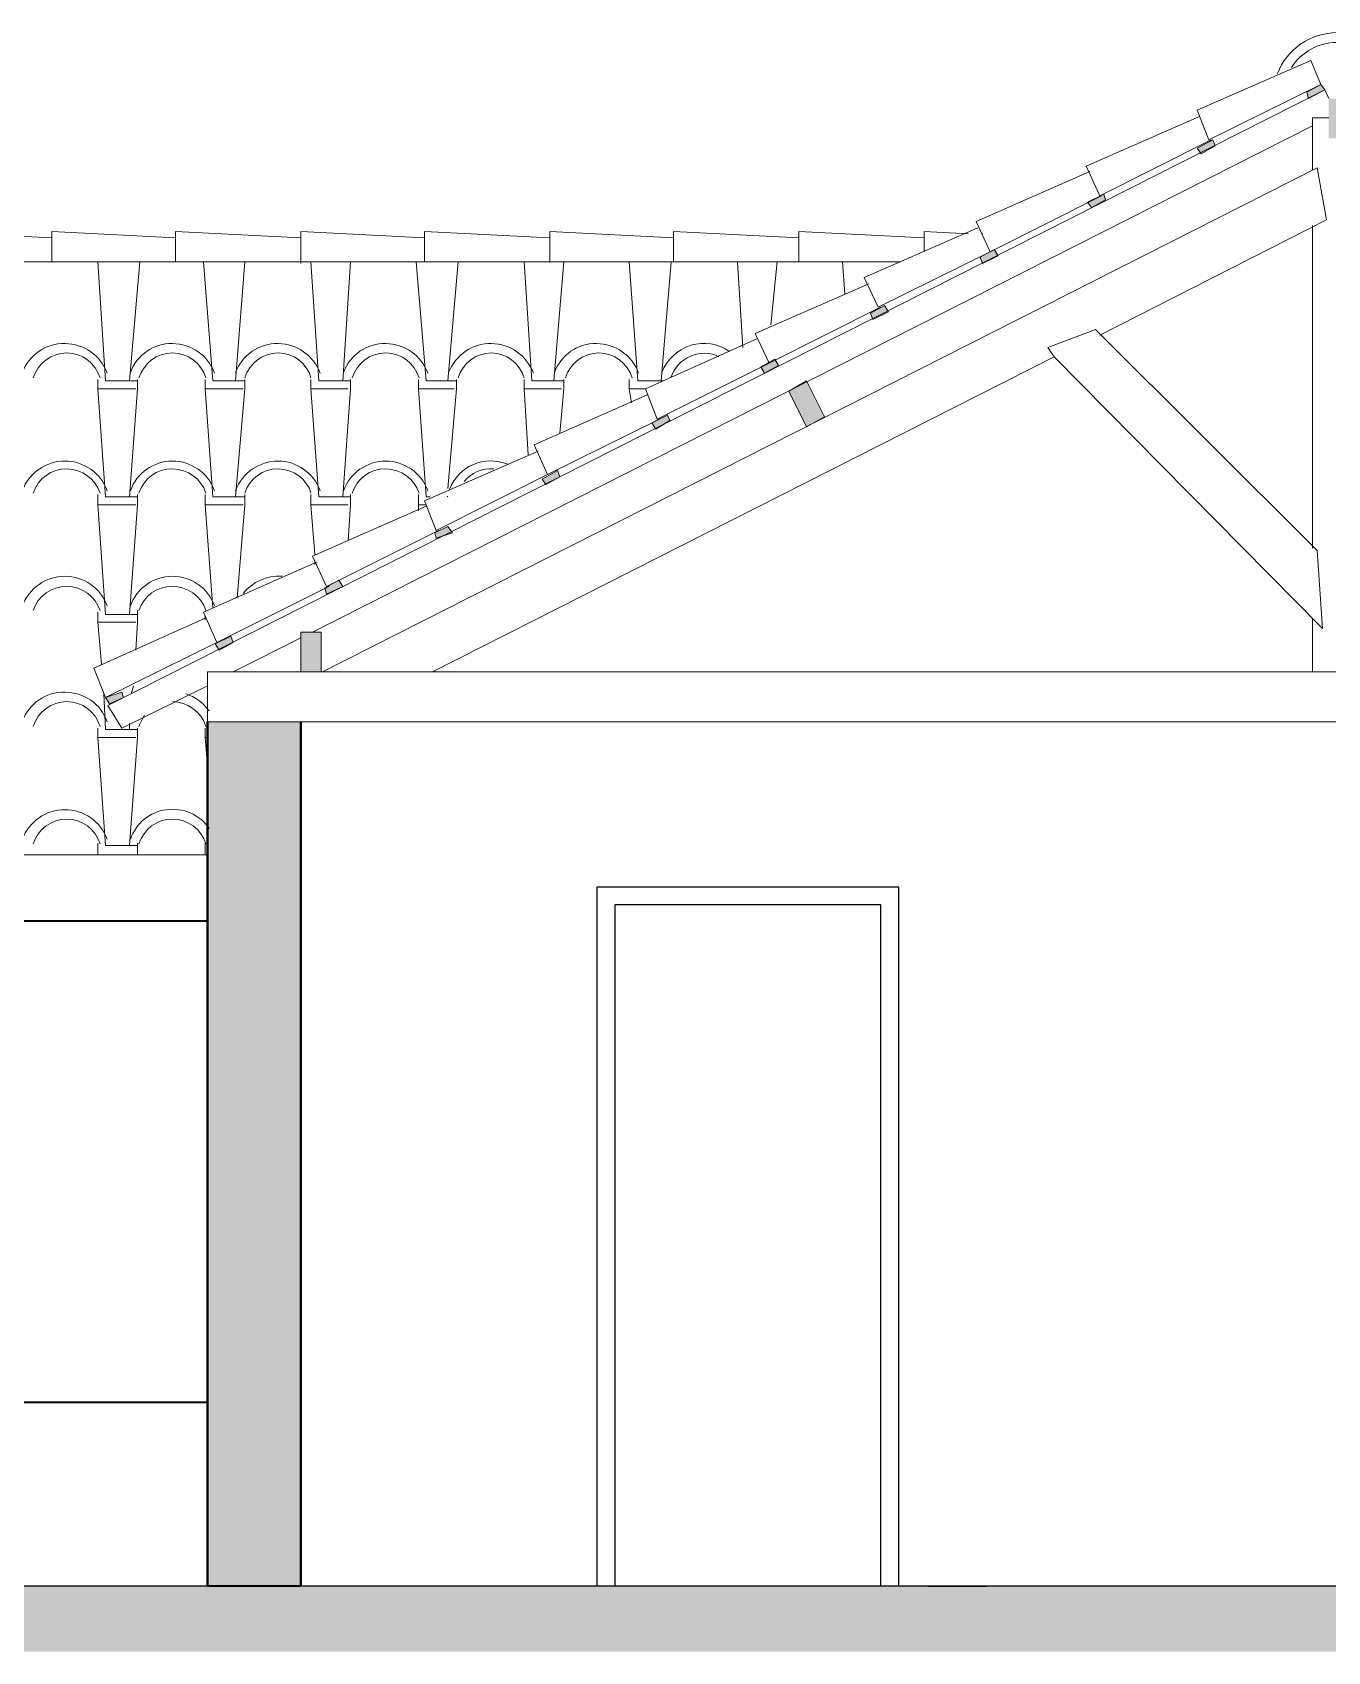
# Model space of a CAD drawing. Header units: millimetres. Extents: x -78812 to -57932, y -16504 to -11628.
# Drawn here: x -70764 to -66868, y -16498 to -11628 of the extents above; entities that cross this region are included whole.
import ezdxf

# ---------------------------------------------------------------- set-up
doc = ezdxf.new("R2010")
doc.units = ezdxf.units.MM
for name, color, linetype, lineweight in [('A-ALV-___-___-EXI', 250, 'Continuous', 35), ('A-BAS-___-___-EXI', 250, 'Continuous', 25), ('A-COB-___-___-EXI', 250, 'Continuous', 13), ('A-POR-___-___-EXI', 250, 'Continuous', 25)]:
    doc.layers.add(name, color=color, linetype=linetype, lineweight=lineweight)

msp = doc.modelspace()

# ---------------------------------------------------------------- hatches: boundary and pattern name
at = {"layer": 'A-ALV-___-___-EXI'}
h = msp.add_hatch(color=11, dxfattribs=at)
h.paths.add_polyline_path([(-59034.4, -16332.1), (-58933.8, -16332.1), (-58933.8, -15749.4), (-59034.4, -15749.4)])
h.paths.add_polyline_path([(-59268.5, -16332.1), (-59165.5, -16332.1), (-59165.5, -15749.4), (-59268.5, -15749.4)])
h.paths.add_polyline_path([(-61503.4, -16332.1), (-61222.5, -16332.1), (-61222.5, -14431.8), (-61503.4, -14431.8), (-61503.4, -14614.9)])
h.paths.add_polyline_path([(-74360.6, -16301.7), (-74077.5, -16301.7), (-74077.5, -13898.2), (-74360.6, -13898.2)])
h.paths.add_polyline_path([(-77534, -16301.7), (-77534, -13898.2), (-77833.5, -13898.2), (-77833.5, -16301.7)])
h.paths.add_polyline_path([(-70237.1, -16301.7), (-69956.3, -16301.7), (-69956.3, -13701.7), (-70237.1, -13701.7)])
h.paths.add_polyline_path([(-63516, -14197.8), (-63516, -13701.7), (-63846, -13701.7), (-63846, -14197.8)])
at = {"layer": 'A-BAS-___-___-EXI', "true_color": 0xcb9898}
msp.add_hatch(color=253, dxfattribs=at).paths.add_polyline_path([(-62436.1, -16498.2), (-57932.2, -16498.2), (-57932.2, -16332.1), (-63516, -16332.1), (-63516, -16301.7), (-78812.2, -16301.7), (-78812.2, -16498.2), (-68125.6, -16498.2)])
at = {"layer": 'A-COB-___-___-EXI', "true_color": 0xc19a82}
h = msp.add_hatch(color=33, dxfattribs=at)
h.paths.add_polyline_path([(-61316.2, -14431.8), (-61316.2, -14282), (-61400.4, -14282), (-61400.4, -14431.8)])
h.paths.add_polyline_path([(-63516, -14289.1), (-63516, -14197.8), (-63846, -14197.8), (-63846, -14289.1)])
h.paths.add_polyline_path([(-61112.6, -14270.3), (-61112.6, -14246.9), (-61161.7, -14239.9), (-61161.7, -14258.6)])
h.paths.add_polyline_path([(-61480, -14197.8), (-61473, -14181.4), (-61526.8, -14169.7), (-61526.8, -14193.1)])
h.paths.add_polyline_path([(-61845.1, -14132.3), (-61838, -14108.9), (-61887.2, -14101.8), (-61891.9, -14120.6)])
h.paths.add_polyline_path([(-62203.1, -14062.1), (-62203.1, -14043.3), (-62252.3, -14031.6), (-62252.3, -14055)])
h.paths.add_polyline_path([(-62570.5, -13994.2), (-62563.5, -13970.8), (-62617.3, -13966.1), (-62617.3, -13982.5)])
h.paths.add_polyline_path([(-62935.6, -13924), (-62928.6, -13905.3), (-62977.7, -13893.6), (-62982.4, -13917)])
h.paths.add_polyline_path([(-63293.7, -13856.1), (-63293.7, -13832.7), (-63342.8, -13828), (-63342.8, -13844.4)])
h.paths.add_polyline_path([(-78296.9, -13748.5), (-78247.8, -13736.8), (-78254.8, -13713.4), (-78301.6, -13732.1)])
h.paths.add_polyline_path([(-74246, -13748.5), (-74185.1, -13748.5), (-74185.1, -13629.1), (-74246, -13629.1)])
h.paths.add_polyline_path([(-73604.7, -13748.5), (-73597.7, -13732.1), (-73646.9, -13713.4), (-73653.9, -13736.8)])
h.paths.add_polyline_path([(-77648.7, -13748.5), (-77648.7, -13629.1), (-77709.5, -13629.1), (-77709.5, -13748.5)])
h.paths.add_polyline_path([(-73747.5, -13706.4), (-73742.8, -13690), (-73789.6, -13671.2), (-73796.6, -13694.6)])
h.paths.add_polyline_path([(-78151.8, -13706.4), (-78105, -13694.6), (-78109.7, -13671.2), (-78158.8, -13690)])
h.paths.add_polyline_path([(-73885.6, -13666.6), (-73885.6, -13647.8), (-73934.7, -13629.1), (-73934.7, -13652.5)])
h.paths.add_polyline_path([(-78009, -13666.6), (-77959.9, -13652.5), (-77966.9, -13629.1), (-78013.7, -13647.8)])
h.paths.add_polyline_path([(-63139.2, -13647.8), (-63132.2, -13629.1), (-63174.3, -13612.7), (-63186, -13629.1)])
h.paths.add_polyline_path([(-70532, -13647.8), (-70489.9, -13629.1), (-70494.6, -13612.7), (-70543.7, -13629.1)])
h.paths.add_polyline_path([(-74030.6, -13624.4), (-74023.6, -13605.7), (-74072.8, -13587), (-74077.5, -13612.7)])
h.paths.add_polyline_path([(-77871, -13624.4), (-77821.8, -13612.7), (-77821.8, -13587), (-77871, -13605.7)])
h.paths.add_polyline_path([(-77725.9, -13582.3), (-77679.1, -13570.6), (-77683.8, -13551.9), (-77732.9, -13563.6)])
h.paths.add_polyline_path([(-74173.4, -13582.3), (-74168.7, -13563.6), (-74215.5, -13551.9), (-74222.5, -13570.6)])
h.paths.add_polyline_path([(-69895.5, -13551.9), (-69895.5, -13432.5), (-69956.3, -13432.5), (-69956.3, -13551.9)])
h.paths.add_polyline_path([(-63773.4, -13551.9), (-63712.6, -13551.9), (-63712.6, -13432.5), (-63773.4, -13432.5)])
h.paths.add_polyline_path([(-77583.1, -13540.2), (-77534, -13528.5), (-77541, -13509.8), (-77587.8, -13521.5)])
h.paths.add_polyline_path([(-74318.5, -13540.2), (-74311.5, -13521.5), (-74360.6, -13509.8), (-74365.3, -13528.5)])
h.paths.add_polyline_path([(-77438, -13498.1), (-77391.2, -13486.4), (-77398.2, -13467.6), (-77445.1, -13479.3)])
h.paths.add_polyline_path([(-74456.6, -13498.1), (-74449.6, -13479.3), (-74496.4, -13467.6), (-74503.4, -13486.4)])
h.paths.add_polyline_path([(-63469.2, -13486.4), (-63462.2, -13467.6), (-63504.3, -13444.2), (-63516, -13463)])
h.paths.add_polyline_path([(-70202, -13486.4), (-70159.9, -13463), (-70166.9, -13444.2), (-70213.7, -13467.6)])
h.paths.add_polyline_path([(-74599.3, -13455.9), (-74592.3, -13437.2), (-74641.4, -13425.5), (-74646.1, -13444.2)])
h.paths.add_polyline_path([(-77302.3, -13455.9), (-77253.2, -13444.2), (-77260.2, -13425.5), (-77307, -13437.2)])
h.paths.add_polyline_path([(-77157.2, -13413.8), (-77110.4, -13402.1), (-77115.1, -13383.4), (-77164.2, -13395.1)])
h.paths.add_polyline_path([(-74742.1, -13413.8), (-74737.4, -13395.1), (-74784.2, -13383.4), (-74791.2, -13402.1)])
h.paths.add_polyline_path([(-77014.4, -13371.7), (-76965.3, -13360), (-76972.3, -13341.3), (-77019.1, -13353), (-77017.9, -13358)])
h.paths.add_polyline_path([(-74887.2, -13371.7), (-74880.2, -13353), (-74929.3, -13341.3), (-74934, -13360)])
h.paths.add_polyline_path([(-76869.4, -13329.6), (-76822.5, -13317.9), (-76827.2, -13299.1), (-76876.4, -13313.2)])
h.paths.add_polyline_path([(-75025.2, -13329.6), (-75018.2, -13313.2), (-75067.4, -13299.1), (-75072.1, -13317.9)])
h.paths.add_polyline_path([(-63796.8, -13317.9), (-63785.1, -13299.1), (-63834.2, -13275.7), (-63838.9, -13294.5)])
h.paths.add_polyline_path([(-69879.1, -13317.9), (-69829.9, -13294.5), (-69841.6, -13275.7), (-69883.8, -13299.1)])
h.paths.add_polyline_path([(-76731.3, -13287.4), (-76684.5, -13275.7), (-76689.2, -13257), (-76738.3, -13271.1)])
h.paths.add_polyline_path([(-75168, -13287.4), (-75163.3, -13271.1), (-75210.1, -13257), (-75217.1, -13275.7)])
h.paths.add_polyline_path([(-75977.7, -13264), (-75916.9, -13264), (-75916.9, -13144.7), (-75977.7, -13144.7)])
h.paths.add_polyline_path([(-76588.5, -13245.3), (-76539.4, -13233.6), (-76546.4, -13217.2), (-76593.2, -13228.9)])
h.paths.add_polyline_path([(-75313.1, -13245.3), (-75306.1, -13228.9), (-75355.2, -13217.2), (-75359.9, -13233.6)])
h.paths.add_polyline_path([(-75451.2, -13210.2), (-75444.2, -13186.8), (-75491, -13175.1), (-75498, -13191.5)])
h.paths.add_polyline_path([(-76443.4, -13210.2), (-76396.6, -13191.5), (-76403.6, -13175.1), (-76450.5, -13186.8)])
h.paths.add_polyline_path([(-75593.9, -13168.1), (-75586.9, -13144.7), (-75636, -13133), (-75640.7, -13149.4)])
h.paths.add_polyline_path([(-76307.7, -13168.1), (-76258.6, -13149.4), (-76258.6, -13133), (-76307.7, -13144.7)])
h.paths.add_polyline_path([(-69549.1, -13149.4), (-69500, -13133), (-69514, -13114.3), (-69553.8, -13133)])
h.paths.add_polyline_path([(-64126.8, -13149.4), (-64115.1, -13133), (-64161.9, -13114.3), (-64168.9, -13133)])
h.paths.add_polyline_path([(-75736.7, -13126), (-75732, -13102.6), (-75778.8, -13090.9), (-75785.8, -13107.3)])
h.paths.add_polyline_path([(-76162.6, -13126), (-76115.8, -13107.3), (-76120.5, -13090.9), (-76169.6, -13102.6)])
h.paths.add_polyline_path([(-75881.8, -13083.8), (-75874.8, -13060.4), (-75924, -13048.7), (-75928.6, -13067.5)])
h.paths.add_polyline_path([(-76019.8, -13083.8), (-75970.7, -13067.5), (-75976.5, -13048.4), (-76024.5, -13060.4)])
h.paths.add_polyline_path([(-64449.7, -12987.9), (-64445.1, -12971.5), (-64487.2, -12945.8), (-64498.9, -12964.5)])
h.paths.add_polyline_path([(-69219.1, -12987.9), (-69177, -12964.5), (-69184, -12945.8), (-69230.8, -12971.5)])
h.paths.add_polyline_path([(-64779.7, -12821.7), (-64775, -12803), (-64817.1, -12779.6), (-64828.8, -12796)])
h.paths.add_polyline_path([(-68889.2, -12821.7), (-68847, -12796), (-68854.1, -12779.6), (-68900.9, -12803)])
h.paths.add_polyline_path([(-65240.7, -12814.7), (-65186.9, -12707.1), (-65240.7, -12676.6), (-65294.6, -12784.3)])
h.paths.add_polyline_path([(-68435.1, -12814.7), (-68381.3, -12784.3), (-68435.1, -12676.6), (-68489, -12707.1)])
h.paths.add_polyline_path([(-65109.7, -12653.2), (-65098, -12634.5), (-65144.8, -12611.1), (-65151.8, -12629.8)])
h.paths.add_polyline_path([(-68561.5, -12653.2), (-68519.4, -12629.8), (-68531.1, -12611.1), (-68573.2, -12634.5)])
h.paths.add_polyline_path([(-68236.2, -12491.8), (-68189.4, -12468.4), (-68201.1, -12449.6), (-68243.3, -12473)])
h.paths.add_polyline_path([(-65439.6, -12491.8), (-65427.9, -12473), (-65474.8, -12449.6), (-65481.8, -12468.4)])
h.paths.add_polyline_path([(-65769.6, -12323.3), (-65755.6, -12304.6), (-65797.7, -12281.1), (-65809.4, -12299.9)])
h.paths.add_polyline_path([(-67906.3, -12323.3), (-67859.5, -12299.9), (-67871.2, -12281.1), (-67913.3, -12304.6)])
h.paths.add_polyline_path([(-67578.6, -12154.8), (-67536.5, -12131.4), (-67541.2, -12115), (-67590.3, -12138.4)])
h.paths.add_polyline_path([(-66092.6, -12154.8), (-66085.6, -12138.4), (-66127.7, -12115), (-66139.4, -12131.4)])
h.paths.add_polyline_path([(-67248.7, -11993.3), (-67206.5, -11969.9), (-67213.5, -11951.2), (-67260.4, -11976.9)])
h.paths.add_polyline_path([(-66422.5, -11993.3), (-66415.5, -11976.9), (-66457.7, -11951.2), (-66469.4, -11969.9)])
h.paths.add_polyline_path([(-66864.9, -11946.5), (-66804, -11946.5), (-66804, -11827.1), (-66864.9, -11827.1)])
h.paths.add_polyline_path([(-66750.2, -11827.1), (-66738.5, -11808.4), (-66787.6, -11785), (-66792.3, -11801.4)])
h.paths.add_polyline_path([(-66925.7, -11827.1), (-66876.6, -11801.4), (-66888.3, -11785), (-66930.4, -11808.4)])

# ---------------------------------------------------------------- linework, layer by layer
at = {"layer": 'A-ALV-___-___-EXI'}
for p, q in [((-70237.1, -13701.7), (-70237.1, -16301.7)), ((-70237.1, -16301.7), (-70237.1, -13701.7)), ((-69956.3, -13701.7), (-69956.3, -16301.7)), ((-69956.3, -16301.7), (-69956.3, -13701.7)), ((-74077.5, -14300.8), (-70237.1, -14300.8)), ((-70237.1, -15749.4), (-72532.9, -15749.4)), ((-69956.3, -16301.7), (-70237.1, -16301.7))]:
    msp.add_line(p, q, dxfattribs=at)
at = {"layer": 'A-BAS-___-___-EXI'}
for p, q in [((-70237.1, -16301.7), (-74077.5, -16301.7)), ((-70340.1, -16301.7), (-70447.8, -16301.7)), ((-63516, -16301.7), (-69956.3, -16301.7)), ((-68070.1, -16301.7), (-67894.6, -16301.7))]:
    msp.add_line(p, q, dxfattribs=at)
at = {"layer": 'A-COB-___-___-EXI'}
for p, q in [((-66918.7, -11712.5), (-67260.4, -11862.2)), ((-66888.3, -11785), (-66918.7, -11712.5)), ((-67225.2, -11951.2), (-66888.3, -11785)), ((-66888.3, -11785), (-66930.4, -11808.4)), ((-66930.4, -11808.4), (-66888.3, -11785)), ((-66876.6, -11801.4), (-66888.3, -11785)), ((-66888.3, -11785), (-66876.6, -11801.4)), ((-70536.7, -13652.5), (-66876.6, -11801.4)), ((-66930.4, -11808.4), (-66925.7, -11827.1)), ((-66925.7, -11827.1), (-66930.4, -11808.4)), ((-66876.6, -11801.4), (-66925.7, -11827.1)), ((-66925.7, -11827.1), (-66876.6, -11801.4)), ((-66876.6, -11801.4), (-66864.9, -11827.1)), ((-67253.3, -11881), (-67595, -12030.7)), ((-67260.4, -11862.2), (-67225.2, -11951.2)), ((-69921.2, -13432.5), (-66914, -11909.1)), ((-66864.9, -11885.6), (-66914, -11885.6)), ((-66914, -11885.6), (-66914, -12042.5)), ((-67552.9, -12119.7), (-67218.2, -11951.2)), ((-67213.5, -11951.2), (-67260.4, -11976.9)), ((-67213.5, -11951.2), (-67260.4, -11976.9)), ((-67260.4, -11976.9), (-67248.7, -11993.3)), ((-67260.4, -11976.9), (-67248.7, -11993.3)), ((-67248.7, -11993.3), (-67206.5, -11969.9)), ((-67248.7, -11993.3), (-67206.5, -11969.9)), ((-67206.5, -11969.9), (-67213.5, -11951.2)), ((-67206.5, -11969.9), (-67213.5, -11951.2)), ((-66900, -12035.4), (-69890.8, -13551.9)), ((-67583.3, -12047.1), (-67925, -12196.9)), ((-67595, -12030.7), (-67552.9, -12119.7)), ((-66871.9, -12192.2), (-66900, -12035.4)), ((-67882.9, -12288.2), (-67548.2, -12119.7)), ((-67541.2, -12115), (-67590.3, -12138.4)), ((-67541.2, -12115), (-67590.3, -12138.4)), ((-67536.5, -12131.4), (-67541.2, -12115)), ((-67536.5, -12131.4), (-67541.2, -12115)), ((-67590.3, -12138.4), (-67578.6, -12154.8)), ((-67590.3, -12138.4), (-67578.6, -12154.8)), ((-67578.6, -12154.8), (-67536.5, -12131.4)), ((-67578.6, -12154.8), (-67536.5, -12131.4)), ((-67920.3, -12215.6), (-68262, -12365.4)), ((-67925, -12196.9), (-67882.9, -12288.2)), ((-67552.9, -12538.6), (-66871.9, -12192.2)), ((-66914, -12208.6), (-66914, -13179.8)), ((-71082, -12227.3), (-70705.2, -12246)), ((-70333.1, -12246), (-70705.2, -12227.3)), ((-70705.2, -12227.3), (-70705.2, -12318.6)), ((-69956.3, -12246), (-70333.1, -12227.3)), ((-70333.1, -12227.3), (-70333.1, -12318.6)), ((-70333.1, -12318.6), (-70333.1, -12246)), ((-69956.3, -12323.3), (-69956.3, -12227.3)), ((-69956.3, -12227.3), (-69584.2, -12246)), ((-69584.2, -12318.6), (-69584.2, -12227.3)), ((-69584.2, -12227.3), (-69207.4, -12246)), ((-68835.3, -12246), (-69207.4, -12227.3)), ((-69207.4, -12318.6), (-69207.4, -12227.3)), ((-69207.4, -12227.3), (-69207.4, -12318.6)), ((-68458.6, -12246), (-68835.3, -12227.3)), ((-68835.3, -12227.3), (-68835.3, -12318.6)), ((-68081.8, -12246), (-68458.6, -12227.3)), ((-68458.6, -12227.3), (-68458.6, -12318.6)), ((-68458.6, -12318.6), (-68458.6, -12246)), ((-67948.4, -12234.3), (-68081.8, -12227.3)), ((-68081.8, -12227.3), (-68081.8, -12288.2)), ((-68081.8, -12288.2), (-68081.8, -12246)), ((-67906.3, -12234.3), (-67908.6, -12232)), ((-68152, -12318.6), (-77833.5, -12318.6)), ((-70567.1, -12318.6), (-70543.7, -12676.6)), ((-70440.7, -12318.6), (-70471.2, -12676.6)), ((-70248.8, -12318.6), (-70220.7, -12676.6)), ((-70124.8, -12318.6), (-70152.9, -12676.6)), ((-69925.9, -12318.6), (-69902.5, -12676.6)), ((-69806.5, -12318.6), (-69829.9, -12676.6)), ((-69609.9, -12318.6), (-69579.5, -12676.6)), ((-69483.6, -12318.6), (-69514, -12676.6)), ((-69261.3, -12676.6), (-69284.7, -12318.6)), ((-69165.3, -12318.6), (-69195.7, -12676.6)), ((-68968.7, -12318.6), (-68943, -12676.6)), ((-68842.3, -12318.6), (-68872.8, -12676.6)), ((-68627, -12576), (-68643.4, -12318.6)), ((-68524.1, -12318.6), (-68542.8, -12508.2)), ((-68320.5, -12414.5), (-68327.5, -12318.6)), ((-68219.8, -12454.3), (-67882.9, -12288.2)), ((-67871.2, -12281.1), (-67913.3, -12304.6)), ((-67871.2, -12281.1), (-67913.3, -12304.6)), ((-67913.3, -12304.6), (-67906.3, -12323.3)), ((-67913.3, -12304.6), (-67906.3, -12323.3)), ((-67906.3, -12323.3), (-67859.5, -12299.9)), ((-67906.3, -12323.3), (-67859.5, -12299.9)), ((-67859.5, -12299.9), (-67871.2, -12281.1)), ((-67859.5, -12299.9), (-67871.2, -12281.1)), ((-68262, -12365.4), (-68219.8, -12454.3)), ((-68247.9, -12384.1), (-68589.6, -12533.9)), ((-68547.5, -12622.8), (-68212.8, -12454.3)), ((-68201.1, -12449.6), (-68243.3, -12473)), ((-68201.1, -12449.6), (-68243.3, -12473)), ((-68189.4, -12468.4), (-68201.1, -12449.6)), ((-68189.4, -12468.4), (-68201.1, -12449.6)), ((-68243.3, -12473), (-68236.2, -12491.8)), ((-68243.3, -12473), (-68236.2, -12491.8)), ((-68236.2, -12491.8), (-68189.4, -12468.4)), ((-68236.2, -12491.8), (-68189.4, -12468.4)), ((-68584.9, -12550.3), (-68919.6, -12700)), ((-68589.6, -12533.9), (-68547.5, -12622.8)), ((-67566.9, -12522.2), (-67709.7, -12576)), ((-66900, -13186.8), (-67566.9, -12522.2)), ((-69560.8, -13551.9), (-67691, -12604.1)), ((-68531.1, -12611.1), (-68573.2, -12634.5)), ((-68531.1, -12611.1), (-68573.2, -12634.5)), ((-68519.4, -12629.8), (-68531.1, -12611.1)), ((-68519.4, -12629.8), (-68531.1, -12611.1)), ((-67709.7, -12576), (-67691, -12604.1)), ((-67691, -12604.1), (-66883.6, -13420.8)), ((-68884.5, -12791.3), (-68547.5, -12622.8)), ((-68573.2, -12634.5), (-68561.5, -12653.2)), ((-68573.2, -12634.5), (-68561.5, -12653.2)), ((-68561.5, -12653.2), (-68519.4, -12629.8)), ((-68561.5, -12653.2), (-68519.4, -12629.8)), ((-70567.1, -12700), (-70567.1, -12672)), ((-70567.1, -12700), (-70543.7, -13025.3)), ((-70471.2, -12700), (-70567.1, -12700)), ((-70543.7, -12676.6), (-70471.2, -12676.6)), ((-70471.2, -12676.6), (-70447.8, -12676.6)), ((-70452.4, -12700), (-70471.2, -12700)), ((-70447.8, -12700), (-70471.2, -13025.3)), ((-70447.8, -12672), (-70447.8, -12700)), ((-70244.2, -12700), (-70244.2, -12672)), ((-70244.2, -12700), (-70220.7, -13025.3)), ((-70152.9, -12700), (-70244.2, -12700)), ((-70220.7, -12676.6), (-70152.9, -12676.6)), ((-70152.9, -12676.6), (-70124.8, -12676.6)), ((-70129.5, -12700), (-70152.9, -12700)), ((-70124.8, -12700), (-70152.9, -13025.3)), ((-70124.8, -12672), (-70124.8, -12700)), ((-69925.9, -12700), (-69925.9, -12672)), ((-69925.9, -12700), (-69902.5, -13025.3)), ((-69829.9, -12700), (-69925.9, -12700)), ((-69902.5, -12676.6), (-69829.9, -12676.6)), ((-69829.9, -12676.6), (-69806.5, -12676.6)), ((-69813.5, -12700), (-69829.9, -12700)), ((-69806.5, -12700), (-69829.9, -13025.3)), ((-69806.5, -12672), (-69806.5, -12700)), ((-69602.9, -12700), (-69602.9, -12672)), ((-69514, -12700), (-69602.9, -12700)), ((-69579.5, -13025.3), (-69602.9, -12700)), ((-69579.5, -12676.6), (-69514, -12676.6)), ((-69514, -12676.6), (-69488.3, -12676.6)), ((-69488.3, -12700), (-69514, -12999.6)), ((-69495.3, -12700), (-69514, -12700)), ((-69488.3, -12672), (-69488.3, -12700)), ((-69284.7, -12700), (-69284.7, -12672)), ((-69273, -12899), (-69284.7, -12700)), ((-69188.7, -12700), (-69284.7, -12700)), ((-69188.7, -12676.6), (-69261.3, -12676.6)), ((-69195.7, -12676.6), (-69165.3, -12676.6)), ((-69172.3, -12700), (-69188.7, -12700)), ((-69165.3, -12700), (-69177, -12833.4)), ((-69165.3, -12672), (-69165.3, -12700)), ((-68968.7, -12700), (-68968.7, -12672)), ((-68961.7, -12742.2), (-68968.7, -12700)), ((-68919.6, -12700), (-68968.7, -12700)), ((-68943, -12676.6), (-68872.8, -12676.6)), ((-68919.6, -12700), (-68884.5, -12791.3)), ((-68872.8, -12676.6), (-68865.8, -12676.6)), ((-68435.1, -12676.6), (-68489, -12707.1)), ((-68489, -12707.1), (-68435.1, -12676.6)), ((-68489, -12707.1), (-68435.1, -12814.7)), ((-68435.1, -12814.7), (-68489, -12707.1)), ((-68381.3, -12784.3), (-68435.1, -12676.6)), ((-68435.1, -12676.6), (-68381.3, -12784.3)), ((-68914.9, -12718.8), (-69254.2, -12868.5)), ((-69214.4, -12957.5), (-68877.5, -12791.3)), ((-68854.1, -12779.6), (-68900.9, -12803)), ((-68854.1, -12779.6), (-68900.9, -12803)), ((-68900.9, -12803), (-68889.2, -12821.7)), ((-68900.9, -12803), (-68889.2, -12821.7)), ((-68889.2, -12821.7), (-68847, -12796)), ((-68889.2, -12821.7), (-68847, -12796)), ((-68847, -12796), (-68854.1, -12779.6)), ((-68847, -12796), (-68854.1, -12779.6)), ((-68435.1, -12814.7), (-68381.3, -12784.3)), ((-68381.3, -12784.3), (-68435.1, -12814.7)), ((-69242.5, -12887.3), (-69584.2, -13037)), ((-69254.2, -12868.5), (-69214.4, -12957.5)), ((-69184, -12945.8), (-69230.8, -12971.5)), ((-69184, -12945.8), (-69230.8, -12971.5)), ((-69177, -12964.5), (-69184, -12945.8)), ((-69177, -12964.5), (-69184, -12945.8)), ((-69549.1, -13126), (-69214.4, -12957.5)), ((-69230.8, -12971.5), (-69219.1, -12987.9)), ((-69230.8, -12971.5), (-69219.1, -12987.9)), ((-69219.1, -12987.9), (-69177, -12964.5)), ((-69219.1, -12987.9), (-69177, -12964.5)), ((-70567.1, -13048.7), (-70567.1, -13018.3)), ((-70567.1, -13048.7), (-70543.7, -13378.7)), ((-70471.2, -13048.7), (-70567.1, -13048.7)), ((-70543.7, -13025.3), (-70471.2, -13025.3)), ((-70471.2, -13025.3), (-70447.8, -13025.3)), ((-70452.4, -13048.7), (-70471.2, -13048.7)), ((-70447.8, -13048.7), (-70471.2, -13378.7)), ((-70447.8, -13018.3), (-70447.8, -13048.7)), ((-70244.2, -13048.7), (-70244.2, -13018.3)), ((-70220.7, -13360), (-70244.2, -13048.7)), ((-70152.9, -13048.7), (-70244.2, -13048.7)), ((-70220.7, -13025.3), (-70152.9, -13025.3)), ((-70152.9, -13025.3), (-70124.8, -13025.3)), ((-70129.5, -13048.7), (-70152.9, -13048.7)), ((-70124.8, -13048.7), (-70148.2, -13329.6)), ((-70124.8, -13018.3), (-70124.8, -13048.7)), ((-69925.9, -13048.7), (-69925.9, -13018.3)), ((-69914.2, -13198.5), (-69925.9, -13048.7)), ((-69829.9, -13048.7), (-69925.9, -13048.7)), ((-69902.5, -13025.3), (-69829.9, -13025.3)), ((-69829.9, -13025.3), (-69806.5, -13025.3)), ((-69813.5, -13048.7), (-69829.9, -13048.7)), ((-69806.5, -13048.7), (-69813.5, -13156.4)), ((-69806.5, -13018.3), (-69806.5, -13048.7)), ((-69602.9, -13048.7), (-69602.9, -13018.3)), ((-69602.9, -13067.5), (-69602.9, -13048.7)), ((-69579.6, -13048.7), (-69602.9, -13048.7)), ((-69584.2, -13037), (-69549.1, -13126)), ((-69567.8, -13025.3), (-69579.5, -13025.3)), ((-69514, -13025.3), (-69516.3, -13023)), ((-69579.5, -13053.4), (-69921.2, -13203.2)), ((-69879.1, -13294.5), (-69542.1, -13126)), ((-69514, -13114.3), (-69553.8, -13133)), ((-69514, -13114.3), (-69553.8, -13133)), ((-69553.8, -13133), (-69549.1, -13149.4)), ((-69553.8, -13133), (-69549.1, -13149.4)), ((-69549.1, -13149.4), (-69500, -13133)), ((-69549.1, -13149.4), (-69500, -13133)), ((-69500, -13133), (-69514, -13114.3)), ((-69500, -13133), (-69514, -13114.3)), ((-66883.6, -13420.8), (-66900, -13186.8)), ((-69909.5, -13221.9), (-70248.8, -13371.7)), ((-69921.2, -13203.2), (-69879.1, -13294.5)), ((-69914.2, -13228.9), (-69914.2, -13217.2)), ((-70209, -13463), (-69872.1, -13294.5)), ((-69841.6, -13275.7), (-69883.8, -13299.1)), ((-69883.8, -13299.1), (-69841.6, -13275.7)), ((-69879.1, -13317.9), (-69829.9, -13294.5)), ((-69829.9, -13294.5), (-69879.1, -13317.9)), ((-69829.9, -13294.5), (-69841.6, -13275.7)), ((-69841.6, -13275.7), (-69829.9, -13294.5)), ((-69883.8, -13299.1), (-69879.1, -13317.9)), ((-69879.1, -13317.9), (-69883.8, -13299.1)), ((-70244.2, -13390.4), (-70578.8, -13540.2)), ((-70567.1, -13402.1), (-70567.1, -13371.7)), ((-70543.7, -13378.7), (-70471.2, -13378.7)), ((-70471.2, -13378.7), (-70447.8, -13378.7)), ((-70447.8, -13367), (-70447.8, -13402.1)), ((-70248.8, -13371.7), (-70209, -13463)), ((-70244.2, -13395.1), (-70244.2, -13383.4)), ((-66914, -13390.4), (-66914, -13551.9)), ((-70555.4, -13528.5), (-70567.1, -13402.1)), ((-70471.2, -13402.1), (-70567.1, -13402.1)), ((-70452.4, -13402.1), (-70471.2, -13402.1)), ((-70447.8, -13402.1), (-70452.4, -13486.4)), ((-69895.5, -13432.5), (-69956.3, -13432.5)), ((-69956.3, -13432.5), (-69956.3, -13551.9)), ((-69956.3, -13551.9), (-69956.3, -13432.5)), ((-69956.3, -13432.5), (-69895.5, -13432.5)), ((-69895.5, -13551.9), (-69895.5, -13432.5)), ((-69895.5, -13432.5), (-69895.5, -13551.9)), ((-70543.7, -13629.1), (-70209, -13463)), ((-70166.9, -13444.2), (-70213.7, -13467.6)), ((-70166.9, -13444.2), (-70213.7, -13467.6)), ((-70213.7, -13467.6), (-70202, -13486.4)), ((-70213.7, -13467.6), (-70202, -13486.4)), ((-70202, -13486.4), (-70159.9, -13463)), ((-70202, -13486.4), (-70159.9, -13463)), ((-70159.9, -13463), (-70166.9, -13444.2)), ((-70159.9, -13463), (-70166.9, -13444.2)), ((-70159.9, -13551.9), (-69956.3, -13448.9)), ((-70578.8, -13540.2), (-70543.7, -13629.1)), ((-63516, -13551.9), (-70237.1, -13551.9)), ((-70237.1, -13551.9), (-70237.1, -13701.7)), ((-69956.3, -13551.9), (-69895.5, -13551.9)), ((-69895.5, -13551.9), (-69956.3, -13551.9)), ((-67847.8, -13551.9), (-67894.6, -13551.9)), ((-67894.6, -13551.9), (-67847.8, -13551.9)), ((-66900, -13551.9), (-67026.3, -13551.9)), ((-70543.7, -13725.1), (-70548.4, -13617.2)), ((-70494.6, -13612.7), (-70543.7, -13629.1)), ((-70494.6, -13612.7), (-70543.7, -13629.1)), ((-70543.7, -13629.1), (-70532, -13647.8)), ((-70543.7, -13629.1), (-70532, -13647.8)), ((-70532, -13647.8), (-70489.9, -13629.1)), ((-70532, -13647.8), (-70489.9, -13629.1)), ((-70237.1, -13594), (-70494.6, -13720.4)), ((-70489.9, -13629.1), (-70494.6, -13612.7)), ((-70489.9, -13629.1), (-70494.6, -13612.7)), ((-70459.5, -13594), (-70466.5, -13617.4)), ((-70494.6, -13720.4), (-70536.7, -13652.5)), ((-70567.1, -13748.5), (-70567.1, -13720.4)), ((-70471.2, -13725.1), (-70543.7, -13725.1)), ((-70471.2, -13706.4), (-70471.2, -13725.1)), ((-70447.8, -13725.1), (-70471.2, -13725.1)), ((-70447.8, -13720.4), (-70447.8, -13748.5)), ((-70244.2, -13748.5), (-70244.2, -13720.4)), ((-70237.1, -13701.7), (-63516, -13701.7)), ((-70237.1, -13701.7), (-69956.3, -13701.7)), ((-69956.3, -13701.7), (-70237.1, -13701.7)), ((-67847.8, -13701.7), (-67894.6, -13701.7)), ((-67894.6, -13701.7), (-67847.8, -13701.7)), ((-70567.1, -13748.5), (-70543.7, -14073.8)), ((-70471.2, -13748.5), (-70567.1, -13748.5)), ((-70452.4, -13748.5), (-70471.2, -13748.5)), ((-70447.8, -13748.5), (-70471.2, -14073.8)), ((-70237.1, -13832.7), (-70244.2, -13748.5)), ((-70237.1, -13748.5), (-70244.2, -13748.5)), ((-70567.1, -14101.8), (-70567.1, -14066.7)), ((-70543.7, -14073.8), (-70471.2, -14073.8)), ((-70471.2, -14073.8), (-70447.8, -14073.8)), ((-70447.8, -14066.7), (-70447.8, -14101.8)), ((-70244.2, -14101.8), (-70244.2, -14066.7)), ((-74077.5, -14101.8), (-70237.1, -14101.8)), ((-70471.2, -14101.8), (-70567.1, -14101.8)), ((-70452.4, -14101.8), (-70471.2, -14101.8)), ((-70237.1, -14101.8), (-70244.2, -14101.8))]:
    msp.add_line(p, q, dxfattribs=at)
for points, knots in [([(-66839.1, -11628.2), (-66839.1, -11628.2), (-66918.7, -11630.6), (-66991.2, -11677.4), (-67019.3, -11752.3)], [0.125, 0.125, 0.125, 0.125, 0.125001, 1, 1, 1, 1]), ([(-66703.4, -11728.9), (-66733.8, -11684.4), (-66785.3, -11658.6), (-66841.4, -11658.6), (-66841.4, -11658.6), (-66895.3, -11658.6), (-66946.8, -11686.7), (-66977.2, -11733.5)], [0, 0, 0, 0, 0.125, 0.125, 0.125, 0.125001, 1, 1, 1, 1]), ([(-70665.4, -12564.3), (-70665.4, -12564.3), (-70723.9, -12562), (-70773, -12599.4), (-70794.1, -12650.9)], [0.125, 0.125, 0.125, 0.125, 0.125001, 1, 1, 1, 1]), ([(-70342.4, -12564.3), (-70342.4, -12564.3), (-70398.7, -12562), (-70450.2, -12599.5), (-70469, -12651)], [0.125, 0.125, 0.125, 0.125, 0.125001, 1, 1, 1, 1]), ([(-70024.2, -12564.3), (-70024.2, -12564.3), (-70082.7, -12562), (-70131.8, -12599.4), (-70152.9, -12650.9)], [0.125, 0.125, 0.125, 0.125, 0.125001, 1, 1, 1, 1]), ([(-69701.2, -12564.3), (-69701.2, -12564.3), (-69757.4, -12562), (-69808.9, -12599.4), (-69827.6, -12650.9)], [0.125, 0.125, 0.125, 0.125, 0.125001, 1, 1, 1, 1]), ([(-69382.9, -12564.3), (-69382.9, -12564.3), (-69441.5, -12562), (-69490.7, -12599.5), (-69511.8, -12651)], [0.125, 0.125, 0.125, 0.125, 0.125001, 1, 1, 1, 1]), ([(-69067, -12564.3), (-69067, -12564.3), (-69123.3, -12562), (-69174.8, -12599.5), (-69193.5, -12651)], [0.125, 0.125, 0.125, 0.125, 0.125001, 1, 1, 1, 1]), ([(-70560.1, -12667.3), (-70574.1, -12622.8), (-70613.9, -12592.4), (-70660.7, -12592.4), (-70660.7, -12592.4), (-70705.2, -12592.4), (-70747.3, -12622.8), (-70761.3, -12667.3)], [0, 0, 0, 0, 0.125, 0.125, 0.125, 0.125001, 1, 1, 1, 1]), ([(-70241.8, -12667.3), (-70255.9, -12622.8), (-70295.6, -12592.4), (-70342.4, -12592.4), (-70342.4, -12592.4), (-70389.2, -12592.4), (-70429, -12622.8), (-70443.1, -12667.3)], [0, 0, 0, 0, 0.125, 0.125, 0.125, 0.125001, 1, 1, 1, 1]), ([(-69925.9, -12667.3), (-69937.6, -12622.8), (-69979.7, -12592.4), (-70024.2, -12592.4), (-70024.2, -12592.4), (-70071, -12592.4), (-70110.8, -12622.8), (-70124.8, -12667.3)], [0, 0, 0, 0, 0.125, 0.125, 0.125, 0.125001, 1, 1, 1, 1]), ([(-69600.6, -12667.3), (-69614.6, -12622.8), (-69654.4, -12592.4), (-69701.2, -12592.4), (-69701.2, -12592.4), (-69748, -12592.4), (-69787.8, -12622.8), (-69801.8, -12667.3)], [0, 0, 0, 0, 0.125, 0.125, 0.125, 0.125001, 1, 1, 1, 1]), ([(-69284.7, -12667.3), (-69298.7, -12622.8), (-69338.5, -12592.4), (-69382.9, -12592.4), (-69382.9, -12592.4), (-69429.7, -12592.4), (-69469.5, -12622.8), (-69483.6, -12667.3)], [0, 0, 0, 0, 0.125, 0.125, 0.125, 0.125001, 1, 1, 1, 1]), ([(-68959.4, -12667.3), (-68973.4, -12622.8), (-69015.5, -12592.4), (-69060, -12592.4), (-69060, -12592.4), (-69106.8, -12592.4), (-69146.6, -12622.8), (-69160.6, -12667.3)], [0, 0, 0, 0, 0.125, 0.125, 0.125, 0.125001, 1, 1, 1, 1]), ([(-68783.8, -12569), (-68783.8, -12569), (-68823.7, -12583.1), (-68856.5, -12613.5), (-68870.6, -12651.1)], [0.125, 0.125, 0.125, 0.125, 0.125001, 1, 1, 1, 1]), ([(-68699.6, -12604.1), (-68725.3, -12590.1), (-68755.8, -12590.1), (-68783.8, -12601.8), (-68783.8, -12601.8), (-68811.9, -12613.5), (-68833, -12636.9), (-68842.3, -12664.9)], [0, 0, 0, 0, 0.125, 0.125, 0.125, 0.125001, 1, 1, 1, 1]), ([(-70539, -13006.6), (-70557.7, -12952.8), (-70609.2, -12917.7), (-70665.4, -12917.7), (-70665.4, -12917.7), (-70723.9, -12917.7), (-70773, -12952.8), (-70794.1, -13006.6)], [0, 0, 0, 0, 0.125, 0.125, 0.125, 0.125001, 1, 1, 1, 1]), ([(-70560.1, -13013.6), (-70574.1, -12971.5), (-70613.9, -12941.1), (-70660.7, -12941.1), (-70660.7, -12941.1), (-70705.2, -12941.1), (-70747.3, -12969.2), (-70761.3, -13013.6)], [0, 0, 0, 0, 0.125, 0.125, 0.125, 0.125001, 1, 1, 1, 1]), ([(-70216.1, -13006.6), (-70234.8, -12952.8), (-70286.3, -12917.7), (-70342.4, -12917.7), (-70342.4, -12917.7), (-70398.6, -12917.7), (-70450.1, -12952.8), (-70468.8, -13006.6)], [0, 0, 0, 0, 0.125, 0.125, 0.125, 0.125001, 1, 1, 1, 1]), ([(-70241.8, -13013.6), (-70255.9, -12971.5), (-70295.6, -12941.1), (-70342.4, -12941.1), (-70342.4, -12941.1), (-70389.2, -12941.1), (-70429, -12969.2), (-70443.1, -13013.6)], [0, 0, 0, 0, 0.125, 0.125, 0.125, 0.125001, 1, 1, 1, 1]), ([(-69897.8, -13006.6), (-69918.9, -12952.8), (-69968, -12917.7), (-70024.2, -12917.7), (-70024.2, -12917.7), (-70082.7, -12917.7), (-70131.8, -12952.8), (-70152.9, -13006.6)], [0, 0, 0, 0, 0.125, 0.125, 0.125, 0.125001, 1, 1, 1, 1]), ([(-69925.9, -13013.6), (-69937.6, -12971.5), (-69979.7, -12941.1), (-70024.2, -12941.1), (-70024.2, -12941.1), (-70071, -12941.1), (-70110.8, -12969.2), (-70124.8, -13013.6)], [0, 0, 0, 0, 0.125, 0.125, 0.125, 0.125001, 1, 1, 1, 1]), ([(-69574.8, -13006.6), (-69593.6, -12952.8), (-69645.1, -12917.7), (-69701.2, -12917.7), (-69701.2, -12917.7), (-69757.4, -12917.7), (-69808.9, -12952.8), (-69827.6, -13006.6)], [0, 0, 0, 0, 0.125, 0.125, 0.125, 0.125001, 1, 1, 1, 1]), ([(-69600.6, -13013.6), (-69614.6, -12971.5), (-69654.4, -12941.1), (-69701.2, -12941.1), (-69701.2, -12941.1), (-69748, -12941.1), (-69787.8, -12969.2), (-69801.8, -13013.6)], [0, 0, 0, 0, 0.125, 0.125, 0.125, 0.125001, 1, 1, 1, 1]), ([(-70539, -13353), (-70557.7, -13299.1), (-70609.2, -13264), (-70665.4, -13264), (-70665.4, -13264), (-70723.9, -13264), (-70773, -13299.1), (-70794.1, -13353)], [0, 0, 0, 0, 0.125, 0.125, 0.125, 0.125001, 1, 1, 1, 1]), ([(-70560.1, -13367), (-70574.1, -13324.9), (-70613.9, -13294.5), (-70660.7, -13294.5), (-70660.7, -13294.5), (-70705.2, -13294.5), (-70747.3, -13322.6), (-70761.3, -13367)], [0, 0, 0, 0, 0.125, 0.125, 0.125, 0.125001, 1, 1, 1, 1]), ([(-70216.1, -13353), (-70234.8, -13299.1), (-70286.3, -13264), (-70342.4, -13264), (-70342.4, -13264), (-70398.6, -13264), (-70450.1, -13299.1), (-70468.8, -13353)], [0, 0, 0, 0, 0.125, 0.125, 0.125, 0.125001, 1, 1, 1, 1]), ([(-70241.8, -13367), (-70255.9, -13322.6), (-70298, -13294.5), (-70342.4, -13294.5), (-70342.4, -13294.5), (-70389.2, -13294.5), (-70429, -13322.6), (-70443.1, -13367)], [0, 0, 0, 0, 0.125, 0.125, 0.125, 0.125001, 1, 1, 1, 1]), ([(-70665.4, -13612.7), (-70665.4, -13612.7), (-70723.9, -13610.4), (-70773, -13647.8), (-70794.1, -13699.3)], [0.125, 0.125, 0.125, 0.125, 0.125001, 1, 1, 1, 1]), ([(-70560.1, -13715.7), (-70574.1, -13671.2), (-70613.9, -13640.8), (-70660.7, -13640.8), (-70660.7, -13640.8), (-70705.2, -13640.8), (-70747.3, -13671.2), (-70761.3, -13715.7)], [0, 0, 0, 0, 0.125, 0.125, 0.125, 0.125001, 1, 1, 1, 1]), ([(-70539, -14055), (-70557.7, -14001.2), (-70609.2, -13966.1), (-70665.4, -13966.1), (-70665.4, -13966.1), (-70723.9, -13966.1), (-70773, -14001.2), (-70794.1, -14055)], [0, 0, 0, 0, 0.125, 0.125, 0.125, 0.125001, 1, 1, 1, 1]), ([(-70232.4, -14022.3), (-70260.5, -13980.2), (-70312, -13959.1), (-70361.2, -13966.1), (-70361.2, -13966.1), (-70410.3, -13973.1), (-70452.4, -14005.9), (-70468.8, -14055)], [0, 0, 0, 0, 0.125, 0.125, 0.125, 0.125001, 1, 1, 1, 1]), ([(-70560.1, -14069.1), (-70574.1, -14024.6), (-70613.9, -13994.2), (-70660.7, -13994.2), (-70660.7, -13994.2), (-70705.2, -13994.2), (-70747.3, -14024.6), (-70761.3, -14069.1)], [0, 0, 0, 0, 0.125, 0.125, 0.125, 0.125001, 1, 1, 1, 1]), ([(-70241.8, -14069.1), (-70255.9, -14024.6), (-70295.6, -13994.2), (-70342.4, -13994.2), (-70342.4, -13994.2), (-70389.2, -13994.2), (-70429, -14024.6), (-70443.1, -14069.1)], [0, 0, 0, 0, 0.125, 0.125, 0.125, 0.125001, 1, 1, 1, 1])]:
    msp.add_open_spline(points, degree=3, knots=knots, dxfattribs=at)
for points in [[(-70539, -12653.2), (-70557.7, -12599.4), (-70609.2, -12564.3), (-70665.4, -12564.3)], [(-70216.1, -12653.2), (-70234.8, -12599.4), (-70286.3, -12564.3), (-70342.4, -12564.3)], [(-69897.8, -12653.2), (-69918.9, -12599.4), (-69968, -12564.3), (-70024.2, -12564.3)], [(-69574.8, -12653.2), (-69593.6, -12599.4), (-69645.1, -12564.3), (-69701.2, -12564.3)], [(-69256.6, -12653.2), (-69277.6, -12599.4), (-69326.8, -12564.3), (-69382.9, -12564.3)], [(-68940.6, -12653.2), (-68959.4, -12599.4), (-69010.8, -12564.3), (-69067, -12564.3)], [(-68666.8, -12587.7), (-68701.9, -12564.3), (-68744.1, -12557.3), (-68783.8, -12569)], [(-69333.8, -12927.1), (-69404, -12899), (-69481.2, -12931.7), (-69509.3, -13001.9)], [(-69375.9, -12941.1), (-69411, -12938.8), (-69443.8, -12952.8), (-69464.9, -12978.5)], [(-70012.5, -13264), (-70059.3, -13261.7), (-70101.4, -13280.4), (-70129.5, -13315.5)], [(-70539, -13701.7), (-70557.7, -13647.8), (-70609.2, -13612.7), (-70665.4, -13612.7)], [(-70232.4, -13668.9), (-70248.8, -13645.5), (-70274.6, -13626.8), (-70302.7, -13617.4)], [(-70426.7, -13682.9), (-70433.7, -13692.3), (-70438.4, -13704), (-70443.1, -13715.7)], [(-70241.8, -13715.7), (-70255.9, -13671.2), (-70298, -13640.8), (-70342.4, -13640.8)]]:
    msp.add_open_spline(points, degree=3, dxfattribs=at)
at = {"layer": 'A-POR-___-___-EXI'}
for p, q in [((-69064.7, -16301.7), (-69064.7, -14197.8)), ((-69064.7, -14197.8), (-68159, -14197.8)), ((-68159, -14197.8), (-68159, -16301.7)), ((-69010.8, -16301.7), (-69010.8, -14251.6)), ((-69010.8, -14251.6), (-68212.8, -14251.6)), ((-68212.8, -14251.6), (-68212.8, -16301.7))]:
    msp.add_line(p, q, dxfattribs=at)

doc.saveas('drawing.dxf')
